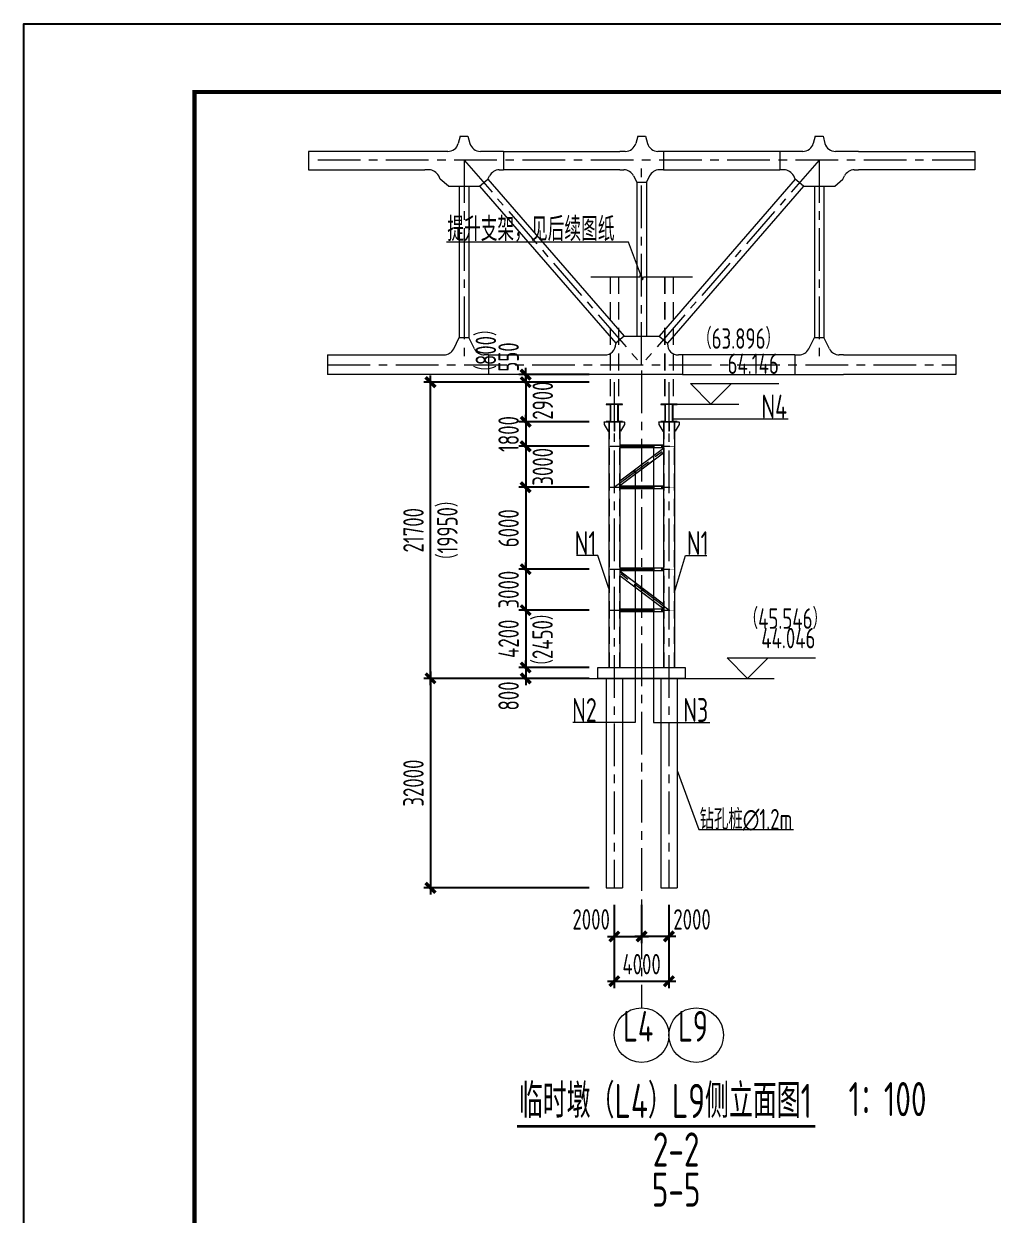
# Model space of a CAD drawing. Extents: x -2876908 to 633791, y -1383861 to 872234.
# Drawn here: x -76534 to -5544, y -786215 to -698933 of the extents above; entities that cross this region are included whole.
import ezdxf
from ezdxf.enums import TextEntityAlignment as Align

# ---------------------------------------------------------------- set-up
doc = ezdxf.new("R2010")
doc.units = 0
doc.header["$LTSCALE"] = 5
doc.header["$MEASUREMENT"] = 0
for name, pattern in [('CENTER', [2, 1.25, -0.25, 0.25, -0.25]), ('DASH', [0.35, 0.25, -0.1]), ('DASHED', [0.75, 0.5, -0.25])]:
    doc.linetypes.add(name, pattern=pattern)
doc.layers.get('0').update_dxf_attribs({"linetype": 'CONTINUOUS', "lineweight": 25})
doc.layers.get('DEFPOINTS').update_dxf_attribs({"color": 35, "linetype": 'CONTINUOUS', "lineweight": 13})
for name, color, linetype, lineweight in [('1粗实线', 1, 'CONTINUOUS', 30), ('3中心线', 6, 'CENTER', 18), ('4虚线', 2, 'DASHED', 18), ('5标注', 3, 'CONTINUOUS', 15), ('6文本', 7, 'CONTINUOUS', 15), ('7边界线', 8, 'CONTINUOUS', 15), ('8轮廓线', 4, 'CONTINUOUS', 15), ('DIM', 3, 'CONTINUOUS', 0), ('HFZT', 5, 'CONTINUOUS', 15), ('REIND', 1, 'CONTINUOUS', 0), ('THIN', 7, 'CONTINUOUS', 0)]:
    doc.layers.add(name, color=color, linetype=linetype, lineweight=lineweight)
doc.layers.add('M_Dim', color=3, linetype='CONTINUOUS')
doc.styles.add('TSSD_Dimension', font='tssdeng.shx', dxfattribs={"width": 0.7, "bigfont": 'hztxt.shx'})
doc.styles.add('TSSD_NORM', font='tssdeng.shx', dxfattribs={"width": 0.7, "bigfont": 'hztxt.shx'})
doc.dimstyles.new('SJSYB-(50)$7', dxfattribs={"dimscale": 50, "dimtxt": 3.5, "dimasz": 1.5, "dimexe": 1, "dimexo": 1, "dimgap": 0.65, "dimtad": 1, "dimdec": 0, "dimzin": 0, "dimdsep": 46, "dimtxsty": 'TSSD_NORM', "dimblk": 'OBLIQUE', "dimcen": 0, "dimclrd": 256, "dimclre": 256, "dimclrt": 7, "dimadec": 0, "dimazin": 0, "dimtfac": 1, "dimtdec": 0, "dimtmove": 1, "dimatfit": 3, "dimldrblk": 'NONE', "dimfxl": 4, "dimfxlon": 1, "dimtolj": 1, "dimtzin": 0, "dimlwd": -1, "dimlwe": -1, "dimarcsym": 0})
doc.dimstyles.new('TSSD_100_100', dxfattribs={"dimtxt": 300, "dimasz": 100, "dimexe": 100, "dimexo": 250, "dimgap": 100, "dimtad": 1, "dimdec": 0, "dimzin": 0, "dimdsep": 46, "dimtxsty": 'TSSD_Dimension', "dimblk": 'ARCHTICK', "dimblk1": 'ARCHTICK', "dimblk2": 'ARCHTICK', "dimcen": 0, "dimdle": 100, "dimclrt": 7, "dimadec": 0, "dimazin": 0, "dimtfac": 1, "dimtdec": 0, "dimtix": 1, "dimtmove": 2, "dimatfit": 3, "dimfxl": 1, "dimtolj": 1, "dimtzin": 0, "dimarcsym": 0})

# ---------------------------------------------------------------- blocks, each defined once
blk = doc.blocks.new('施工设计图框')
at = {"color": 7, "linetype": 'Continuous'}
blk.add_lwpolyline([(-395.5, -13.5), (-395.5, 283.5), (24.5, 283.5), (24.5, -13.5), (-395.5, -13.5)], dxfattribs=at)
at = {"layer": '1粗实线', "color": 7, "linetype": 'Continuous', "const_width": 0.6}
blk.add_lwpolyline([(-370.5, -3.5), (-370.5, 273.5), (14.5, 273.5), (14.5, -3.5), (-370.5, -3.5)], dxfattribs=at)
at = {"layer": 'HFZT', "color": 2, "style": 'TSSD_NORM', "width": 0.7}
for tag, height, p in [('比例尺', 2.5, (7.25, 17.5)), ('图号', 2.5, (-20.49, 3.5)), ('日期', 2.5, (7.25, 3.5)), ('图名', 4, (-76.24, 0.75))]:
    blk.add_attdef(tag, text='', height=height, dxfattribs=at).set_placement(p, align=Align.MIDDLE)
blk = doc.blocks.new('LD')
at = {"layer": '3中心线', "ltscale": 500}
for p, q in [((-1150479, 4371), (-1199282, 4371)), ((-1187880, 4371), (-1174880, -10629)), ((-1187880, 4371), (-1187880, -10629)), ((-1174880, -10629), (-1174880, 4371)), ((-1161880, 4371), (-1174880, -10629)), ((-1161880, 4371), (-1161880, -10629)), ((-1197887, -10629), (-1151874, -10629))]:
    blk.add_line(p, q, dxfattribs=at)
at = {"layer": '8轮廓线'}
for p, q in [((-1188165, 6114), (-1188307, 5589)), ((-1188165, 6114), (-1187596, 6114)), ((-1187596, 6114), (-1187455, 5593)), ((-1175165, 6118), (-1175307, 5593)), ((-1175165, 6118), (-1174596, 6118)), ((-1174596, 6118), (-1174454, 5593)), ((-1162165, 6114), (-1162306, 5593)), ((-1162165, 6114), (-1161596, 6114)), ((-1161596, 6114), (-1161454, 5589)), ((-1189079, 4999), (-1199282, 4999)), ((-1199282, 4999), (-1199282, 3649)), ((-1185001, 5003), (-1186682, 5003)), ((-1185001, 5003), (-1176479, 5003)), ((-1185001, 5003), (-1185001, 3653)), ((-1176079, 5003), (-1176479, 5003)), ((-1173282, 5003), (-1173681, 5003)), ((-1164760, 5003), (-1173282, 5003)), ((-1173282, 5003), (-1173282, 3653)), ((-1163078, 5003), (-1164760, 5003)), ((-1164760, 5003), (-1164760, 3653)), ((-1159003, 4999), (-1160681, 4999)), ((-1159003, 4999), (-1150479, 4999)), ((-1150479, 4999), (-1150479, 3649)), ((-1199282, 3649), (-1190758, 3649)), ((-1190458, 3649), (-1190758, 3649)), ((-1185301, 3653), (-1185001, 3653)), ((-1176479, 3653), (-1185001, 3653)), ((-1176479, 3653), (-1176179, 3653)), ((-1173282, 3653), (-1173582, 3653)), ((-1173282, 3653), (-1164760, 3653)), ((-1164460, 3653), (-1164760, 3653)), ((-1159303, 3649), (-1159003, 3649)), ((-1150479, 3649), (-1159003, 3649)), ((-1189624, 2970), (-1189742, 3206)), ((-1189019, 2446), (-1189624, 2970)), ((-1186741, 2446), (-1186137, 2970)), ((-1186137, 2970), (-1186016, 3210)), ((-1186137, 2970), (-1176169, -8531)), ((-1175463, 3210), (-1175230, 2744)), ((-1175230, 2744), (-1175230, -8531)), ((-1175230, 2744), (-1174530, 2744)), ((-1174297, 3210), (-1174530, 2744)), ((-1174530, 2744), (-1174530, -8531)), ((-1163624, 2970), (-1173591, -8531)), ((-1163624, 2970), (-1163744, 3210)), ((-1163019, 2446), (-1163624, 2970)), ((-1160741, 2446), (-1160137, 2970)), ((-1160137, 2970), (-1160018, 3206)), ((-1189019, 2446), (-1186741, 2446)), ((-1188230, 2446), (-1188230, -8636)), ((-1187530, 2446), (-1187530, -8636)), ((-1186741, 2446), (-1176774, -9055)), ((-1163019, 2446), (-1172987, -9055)), ((-1163019, 2446), (-1160741, 2446)), ((-1162230, 2446), (-1162230, -8636)), ((-1161530, 2446), (-1161530, -8636)), ((-1188644, -9463), (-1188230, -8636)), ((-1188230, -8636), (-1187530, -8636)), ((-1187117, -9463), (-1187530, -8636)), ((-1176169, -8531), (-1176774, -9055)), ((-1176169, -8531), (-1173591, -8531)), ((-1173591, -8531), (-1172987, -9055)), ((-1162644, -9463), (-1162230, -8636)), ((-1162230, -8636), (-1161530, -8636)), ((-1161117, -9463), (-1161530, -8636)), ((-1176774, -9055), (-1176774, -9105)), ((-1172987, -9055), (-1172987, -9105)), ((-1197887, -9905), (-1197887, -11353)), ((-1197887, -9905), (-1189659, -9905)), ((-1189659, -9905), (-1189359, -9905)), ((-1186101, -9905), (-1186401, -9905)), ((-1186101, -9905), (-1186101, -11353)), ((-1186101, -9905), (-1177874, -9905)), ((-1177874, -9905), (-1177574, -9905)), ((-1171887, -9905), (-1172187, -9905)), ((-1171887, -9905), (-1171887, -11353)), ((-1163659, -9905), (-1171887, -9905)), ((-1163659, -9905), (-1163359, -9905)), ((-1163659, -9905), (-1163659, -11353)), ((-1160101, -9905), (-1160401, -9905)), ((-1160101, -9905), (-1151874, -9905)), ((-1151874, -9905), (-1151874, -11353)), ((-1186101, -11353), (-1197887, -11353)), ((-1171887, -11353), (-1186101, -11353)), ((-1171887, -11353), (-1160101, -11353)), ((-1151874, -11353), (-1160101, -11353))]:
    blk.add_line(p, q, dxfattribs=at)
for centre, start, end in [((-1189079, 5799), 270, 344.82495), ((-1186682, 5803), 195.17505, 270), ((-1176079, 5803), 270, 344.82495), ((-1173681, 5803), 195.17505, 270), ((-1163078, 5803), 270, 344.82495), ((-1160681, 5799), 195.17505, 270), ((-1190458, 2849), 26.56505, 90), ((-1185301, 2853), 90, 153.43495), ((-1176179, 2853), 26.56505, 90), ((-1173582, 2853), 90, 153.43495), ((-1164460, 2853), 26.56505, 90), ((-1159303, 2849), 90, 153.43495), ((-1189359, -9105), 270, 333.43495), ((-1186401, -9105), 206.56505, 270), ((-1177574, -9105), 269.99825, 0), ((-1172187, -9105), 180, 270.00175), ((-1163359, -9105), 270, 333.43495), ((-1160401, -9105), 206.56505, 270)]:
    blk.add_arc(centre, 800, start, end, dxfattribs=at)
blk = doc.blocks.new('_ArchTick')
at = {"color": 0, "linetype": 'ByBlock', "const_width": 0.5}
blk.add_lwpolyline([(-0.71, -0.71), (0.71, 0.71)], dxfattribs=at)
blk = doc.blocks.new('*D990')
at = {"layer": 'DEFPOINTS', "color": 0, "transparency": 16777216}
for p in [(-33891, -729886), (-39781, -732886), (-33891, -732886)]:
    blk.add_point(p, dxfattribs=at)
at = {"layer": 'DIM', "color": 0, "lineweight": -2, "transparency": 16777216}
for p, q in [((-39781, -729386), (-39781, -733386)), ((-35141, -729886), (-40281, -729886)), ((-35141, -732886), (-40281, -732886))]:
    blk.add_line(p, q, dxfattribs=at)
at = {"layer": 'DIM', "color": 0, "lineweight": -2, "transparency": 16777216, "xscale": 500, "yscale": 500, "zscale": 500}
for p, rotation in [((-39781, -729886), 90), ((-39781, -732886), 270)]:
    blk.add_blockref('_ArchTick', p, dxfattribs=dict(at, rotation=rotation))
at = {"layer": 'DIM', "color": 7, "transparency": 16777216, "insert": (-38531, -731386), "char_height": 1500, "attachment_point": 5, "rotation": 90, "style": 'TSSD_Dimension'}
blk.add_mtext('\\A1;3000', dxfattribs=at)
blk = doc.blocks.new('*D991')
at = {"layer": 'DEFPOINTS', "color": 0, "transparency": 16777216}
for p in [(-39781, -724636), (-33891, -724636), (-33891, -725186)]:
    blk.add_point(p, dxfattribs=at)
at = {"layer": 'DIM', "color": 0, "lineweight": -2, "transparency": 16777216}
for p, q in [((-39781, -724636), (-39781, -724136)), ((-35141, -724636), (-40281, -724636)), ((-35141, -725186), (-40281, -725186)), ((-39781, -725186), (-39781, -724636)), ((-39781, -725186), (-39781, -725686))]:
    blk.add_line(p, q, dxfattribs=at)
at = {"layer": 'DIM', "color": 0, "lineweight": -2, "transparency": 16777216, "xscale": 500, "yscale": 500, "zscale": 500}
for p, rotation in [((-39781, -724636), 270), ((-39781, -725186), 90)]:
    blk.add_blockref('_ArchTick', p, dxfattribs=dict(at, rotation=rotation))
at = {"layer": 'DIM', "color": 7, "transparency": 16777216, "insert": (-41031, -723346), "char_height": 1500, "attachment_point": 5, "rotation": 90, "style": 'TSSD_Dimension'}
blk.add_mtext('\\A1;550', dxfattribs=at)
blk = doc.blocks.new('*D992')
at = {"layer": 'DEFPOINTS', "color": 0, "transparency": 16777216}
for p in [(-46751, -725186), (-33891, -725186), (-33891, -746886)]:
    blk.add_point(p, dxfattribs=at)
at = {"layer": 'DIM', "color": 0, "lineweight": -2, "transparency": 16777216}
for p, q in [((-35141, -725186), (-47251, -725186)), ((-46751, -747386), (-46751, -724686)), ((-35141, -746886), (-47251, -746886))]:
    blk.add_line(p, q, dxfattribs=at)
at = {"layer": 'DIM', "color": 0, "lineweight": -2, "transparency": 16777216, "xscale": 500, "yscale": 500, "zscale": 500}
for p, rotation in [((-46751, -725186), 90), ((-46751, -746886), 270)]:
    blk.add_blockref('_ArchTick', p, dxfattribs=dict(at, rotation=rotation))
at = {"layer": 'DIM', "color": 7, "transparency": 16777216, "insert": (-48001, -736036), "char_height": 1500, "attachment_point": 5, "rotation": 90, "style": 'TSSD_Dimension'}
blk.add_mtext('\\A1;21700', dxfattribs=at)
blk = doc.blocks.new('*D993')
at = {"layer": 'DEFPOINTS', "color": 0, "transparency": 16777216}
for p in [(-33291, -762232), (-31291, -762232), (-31291, -765795)]:
    blk.add_point(p, dxfattribs=at)
at = {"layer": 'DIM', "color": 0, "lineweight": -2, "transparency": 16777216}
for p, q in [((-33291, -763482), (-33291, -766295)), ((-31291, -763482), (-31291, -766295)), ((-33791, -765795), (-30791, -765795))]:
    blk.add_line(p, q, dxfattribs=at)
at = {"layer": 'DIM', "color": 0, "lineweight": -2, "transparency": 16777216, "xscale": 500, "yscale": 500, "zscale": 500, "rotation": 180}
blk.add_blockref('_ArchTick', (-33291, -765795), dxfattribs=at)
at = {"layer": 'DIM', "color": 0, "lineweight": -2, "transparency": 16777216, "xscale": 500, "yscale": 500, "zscale": 500}
blk.add_blockref('_ArchTick', (-31291, -765795), dxfattribs=at)
at = {"layer": 'DIM', "color": 7, "transparency": 16777216, "insert": (-34985, -764545), "char_height": 1500, "attachment_point": 5, "style": 'TSSD_Dimension'}
blk.add_mtext('\\A1;2000', dxfattribs=at)
blk = doc.blocks.new('*D994')
at = {"layer": 'DEFPOINTS', "color": 0, "transparency": 16777216}
for p in [(-31291, -762232), (-29291, -762232), (-31291, -765795)]:
    blk.add_point(p, dxfattribs=at)
at = {"layer": 'DIM', "color": 0, "lineweight": -2, "transparency": 16777216}
for p, q in [((-31291, -763482), (-31291, -766295)), ((-29291, -763482), (-29291, -766295)), ((-28791, -765795), (-31791, -765795))]:
    blk.add_line(p, q, dxfattribs=at)
at = {"layer": 'DIM', "color": 0, "lineweight": -2, "transparency": 16777216, "xscale": 500, "yscale": 500, "zscale": 500, "rotation": 180}
blk.add_blockref('_ArchTick', (-31291, -765795), dxfattribs=at)
at = {"layer": 'DIM', "color": 0, "lineweight": -2, "transparency": 16777216, "xscale": 500, "yscale": 500, "zscale": 500}
blk.add_blockref('_ArchTick', (-29291, -765795), dxfattribs=at)
at = {"layer": 'DIM', "color": 7, "transparency": 16777216, "insert": (-27596, -764545), "char_height": 1500, "attachment_point": 5, "style": 'TSSD_Dimension'}
blk.add_mtext('\\A1;2000', dxfattribs=at)
blk = doc.blocks.new('*D995')
at = {"layer": 'DEFPOINTS', "color": 0, "transparency": 16777216}
for p in [(-33291, -762232), (-29291, -762232), (-29291, -769075)]:
    blk.add_point(p, dxfattribs=at)
at = {"layer": 'DIM', "color": 0, "lineweight": -2, "transparency": 16777216}
for p, q in [((-33291, -763482), (-33291, -769575)), ((-29291, -763482), (-29291, -769575)), ((-33791, -769075), (-28791, -769075))]:
    blk.add_line(p, q, dxfattribs=at)
at = {"layer": 'DIM', "color": 0, "lineweight": -2, "transparency": 16777216, "xscale": 500, "yscale": 500, "zscale": 500, "rotation": 180}
blk.add_blockref('_ArchTick', (-33291, -769075), dxfattribs=at)
at = {"layer": 'DIM', "color": 0, "lineweight": -2, "transparency": 16777216, "xscale": 500, "yscale": 500, "zscale": 500}
blk.add_blockref('_ArchTick', (-29291, -769075), dxfattribs=at)
at = {"layer": 'DIM', "color": 7, "transparency": 16777216, "insert": (-31291, -767825), "char_height": 1500, "attachment_point": 5, "style": 'TSSD_Dimension'}
blk.add_mtext('\\A1;4000', dxfattribs=at)
blk = doc.blocks.new('_None')
blk = doc.blocks.new('_Oblique')
at = {"color": 0, "linetype": 'ByBlock', "lineweight": -2}
blk.add_line((-0.5, -0.5), (0.5, 0.5), dxfattribs=at)
blk = doc.blocks.new('*D996')
at = {"layer": 'DEFPOINTS', "color": 0, "transparency": 16777216}
for p in [(-33891, -725186), (-39781, -728086), (-33891, -728086)]:
    blk.add_point(p, dxfattribs=at)
at = {"layer": 'DIM', "color": 0, "lineweight": -2, "transparency": 16777216}
for p, q in [((-35141, -725186), (-40281, -725186)), ((-39781, -724686), (-39781, -728586)), ((-35141, -728086), (-40281, -728086))]:
    blk.add_line(p, q, dxfattribs=at)
at = {"layer": 'DIM', "color": 0, "lineweight": -2, "transparency": 16777216, "xscale": 500, "yscale": 500, "zscale": 500}
for p, rotation in [((-39781, -725186), 90), ((-39781, -728086), 270)]:
    blk.add_blockref('_ArchTick', p, dxfattribs=dict(at, rotation=rotation))
at = {"layer": 'DIM', "color": 7, "transparency": 16777216, "insert": (-38531, -726536), "char_height": 1500, "attachment_point": 5, "rotation": 90, "style": 'TSSD_Dimension'}
blk.add_mtext('\\A1;2900', dxfattribs=at)
blk = doc.blocks.new('*D997')
at = {"layer": 'DEFPOINTS', "color": 0, "transparency": 16777216}
for p in [(-33891, -728086), (-39781, -729886), (-33891, -729886)]:
    blk.add_point(p, dxfattribs=at)
at = {"layer": 'DIM', "color": 0, "lineweight": -2, "transparency": 16777216}
for p, q in [((-39781, -728086), (-39781, -727586)), ((-35141, -728086), (-40281, -728086)), ((-39781, -728086), (-39781, -729886)), ((-35141, -729886), (-40281, -729886)), ((-39781, -729886), (-39781, -730386))]:
    blk.add_line(p, q, dxfattribs=at)
at = {"layer": 'DIM', "color": 0, "lineweight": -2, "transparency": 16777216, "xscale": 500, "yscale": 500, "zscale": 500}
for p, rotation in [((-39781, -728086), 270), ((-39781, -729886), 90)]:
    blk.add_blockref('_ArchTick', p, dxfattribs=dict(at, rotation=rotation))
at = {"layer": 'DIM', "color": 7, "transparency": 16777216, "insert": (-41031, -728986), "char_height": 1500, "attachment_point": 5, "rotation": 90, "style": 'TSSD_Dimension'}
blk.add_mtext('\\A1;1800', dxfattribs=at)
blk = doc.blocks.new('*D998')
at = {"layer": 'DEFPOINTS', "color": 0, "transparency": 16777216}
for p in [(-33891, -732886), (-39781, -738886), (-33891, -738886)]:
    blk.add_point(p, dxfattribs=at)
at = {"layer": 'DIM', "color": 0, "lineweight": -2, "transparency": 16777216}
for p, q in [((-35141, -732886), (-40281, -732886)), ((-39781, -732386), (-39781, -739386)), ((-35141, -738886), (-40281, -738886))]:
    blk.add_line(p, q, dxfattribs=at)
at = {"layer": 'DIM', "color": 0, "lineweight": -2, "transparency": 16777216, "xscale": 500, "yscale": 500, "zscale": 500}
for p, rotation in [((-39781, -732886), 90), ((-39781, -738886), 270)]:
    blk.add_blockref('_ArchTick', p, dxfattribs=dict(at, rotation=rotation))
at = {"layer": 'DIM', "color": 7, "transparency": 16777216, "insert": (-41031, -735886), "char_height": 1500, "attachment_point": 5, "rotation": 90, "style": 'TSSD_Dimension'}
blk.add_mtext('\\A1;6000', dxfattribs=at)
blk = doc.blocks.new('*D999')
at = {"layer": 'DEFPOINTS', "color": 0, "transparency": 16777216}
for p in [(-33891, -738886), (-39781, -741886), (-33891, -741886)]:
    blk.add_point(p, dxfattribs=at)
at = {"layer": 'DIM', "color": 0, "lineweight": -2, "transparency": 16777216}
for p, q in [((-39781, -738886), (-39781, -738386)), ((-35141, -738886), (-40281, -738886)), ((-39781, -738886), (-39781, -741886)), ((-35141, -741886), (-40281, -741886)), ((-39781, -741886), (-39781, -742386))]:
    blk.add_line(p, q, dxfattribs=at)
at = {"layer": 'DIM', "color": 0, "lineweight": -2, "transparency": 16777216, "xscale": 500, "yscale": 500, "zscale": 500}
for p, rotation in [((-39781, -738886), 270), ((-39781, -741886), 90)]:
    blk.add_blockref('_ArchTick', p, dxfattribs=dict(at, rotation=rotation))
at = {"layer": 'DIM', "color": 7, "transparency": 16777216, "insert": (-41031, -740386), "char_height": 1500, "attachment_point": 5, "rotation": 90, "style": 'TSSD_Dimension'}
blk.add_mtext('\\A1;3000', dxfattribs=at)
blk = doc.blocks.new('*D1000')
at = {"layer": 'DEFPOINTS', "color": 0, "transparency": 16777216}
for p in [(-33891, -741886), (-39781, -746086), (-33891, -746086)]:
    blk.add_point(p, dxfattribs=at)
at = {"layer": 'DIM', "color": 0, "lineweight": -2, "transparency": 16777216}
for p, q in [((-35141, -741886), (-40281, -741886)), ((-39781, -741386), (-39781, -746586)), ((-35141, -746086), (-40281, -746086))]:
    blk.add_line(p, q, dxfattribs=at)
at = {"layer": 'DIM', "color": 0, "lineweight": -2, "transparency": 16777216, "xscale": 500, "yscale": 500, "zscale": 500}
for p, rotation in [((-39781, -741886), 90), ((-39781, -746086), 270)]:
    blk.add_blockref('_ArchTick', p, dxfattribs=dict(at, rotation=rotation))
at = {"layer": 'DIM', "color": 7, "transparency": 16777216, "insert": (-41031, -743986), "char_height": 1500, "attachment_point": 5, "rotation": 90, "style": 'TSSD_Dimension'}
blk.add_mtext('\\A1;4200', dxfattribs=at)
blk = doc.blocks.new('*D1001')
at = {"layer": 'DEFPOINTS', "color": 0, "transparency": 16777216}
for p in [(-33891, -746086), (-39781, -746886), (-33891, -746886)]:
    blk.add_point(p, dxfattribs=at)
at = {"layer": 'DIM', "color": 0, "lineweight": -2, "transparency": 16777216}
for p, q in [((-35141, -746086), (-40281, -746086)), ((-39781, -746086), (-39781, -745586)), ((-39781, -746086), (-39781, -746886)), ((-35141, -746886), (-40281, -746886)), ((-39781, -746886), (-39781, -747386))]:
    blk.add_line(p, q, dxfattribs=at)
at = {"layer": 'DIM', "color": 0, "lineweight": -2, "transparency": 16777216, "xscale": 500, "yscale": 500, "zscale": 500}
for p, rotation in [((-39781, -746086), 270), ((-39781, -746886), 90)]:
    blk.add_blockref('_ArchTick', p, dxfattribs=dict(at, rotation=rotation))
at = {"layer": 'DIM', "color": 7, "transparency": 16777216, "insert": (-41031, -748176), "char_height": 1500, "attachment_point": 5, "rotation": 90, "style": 'TSSD_Dimension'}
blk.add_mtext('\\A1;800', dxfattribs=at)
blk = doc.blocks.new('*D1002')
at = {"layer": 'DEFPOINTS', "color": 0, "transparency": 16777216}
for p in [(-33891, -746886), (-46751, -762232), (-33891, -762232)]:
    blk.add_point(p, dxfattribs=at)
at = {"layer": 'DIM', "color": 0, "lineweight": -2, "transparency": 16777216}
for p, q in [((-35141, -746886), (-47251, -746886)), ((-46751, -746386), (-46751, -762732)), ((-35141, -762232), (-47251, -762232))]:
    blk.add_line(p, q, dxfattribs=at)
at = {"layer": 'DIM', "color": 0, "lineweight": -2, "transparency": 16777216, "xscale": 500, "yscale": 500, "zscale": 500}
for p, rotation in [((-46751, -746886), 90), ((-46751, -762232), 270)]:
    blk.add_blockref('_ArchTick', p, dxfattribs=dict(at, rotation=rotation))
at = {"layer": 'DIM', "color": 7, "transparency": 16777216, "insert": (-48001, -754559), "char_height": 1500, "attachment_point": 5, "rotation": 90, "style": 'TSSD_Dimension'}
blk.add_mtext('\\A1;32000', dxfattribs=at)

msp = doc.modelspace()

# ---------------------------------------------------------------- linework, layer by layer
at = {"layer": '3中心线', "ltscale": 500}
for p, q in [((-31290.501, -724332.067), (-31290.501, -771073.922)), ((-33290.501, -725186.067), (-33290.501, -762232.46)), ((-29290.501, -725186.067), (-29290.501, -762232.46)), ((-33605.501, -729886.067), (-28890.501, -729886.067)), ((-33290.501, -732886.067), (-29290.501, -729886.067)), ((-33605.501, -732886.067), (-28975.501, -732886.067)), ((-33605.501, -738886.067), (-28975.501, -738886.067)), ((-29290.501, -741886.067), (-33290.501, -738886.067)), ((-33605.501, -741886.067), (-28975.501, -741886.067))]:
    msp.add_line(p, q, dxfattribs=at)
at = {"layer": '4虚线', "ltscale": 500}
for p, q in [((-33605.501, -717457.919), (-33605.501, -726786.067)), ((-33595.501, -717457.919), (-33595.501, -726786.067)), ((-32985.501, -717457.919), (-32985.501, -726786.067)), ((-32975.501, -717457.919), (-32975.501, -726786.067)), ((-29605.501, -717457.919), (-29605.501, -726786.067)), ((-29595.501, -717457.919), (-29595.501, -726786.067)), ((-28985.501, -717457.919), (-28985.501, -726786.067)), ((-28975.501, -717457.919), (-28975.501, -726786.067)), ((-33674.501, -728116.067), (-33674.501, -746086.067)), ((-32906.501, -728116.067), (-32906.501, -746086.067)), ((-29674.501, -728116.067), (-29674.501, -746086.067)), ((-28906.501, -728116.067), (-28906.501, -746086.067)), ((-32890.501, -729795.067), (-29690.501, -729795.067)), ((-32890.501, -729977.067), (-29690.501, -729977.067)), ((-32890.501, -732425.442), (-29690.501, -730025.442)), ((-32890.501, -732746.692), (-29690.501, -730346.692)), ((-32890.501, -732795.067), (-29690.501, -732795.067)), ((-32890.501, -732977.067), (-29690.501, -732977.067)), ((-32890.501, -738795.067), (-29690.501, -738795.067)), ((-32890.501, -738977.067), (-29690.501, -738977.067)), ((-32890.501, -739025.442), (-29690.501, -741425.442)), ((-32890.501, -739346.692), (-29690.501, -741746.692)), ((-32890.501, -741795.067), (-29690.501, -741795.067)), ((-32890.501, -741977.067), (-29690.501, -741977.067))]:
    msp.add_line(p, q, dxfattribs=at)
at = {"layer": '5标注'}
for p, q in [((-32245.82, -714940.873), (-45575.071, -714940.873)), ((-31290.501, -717457.919), (-32245.82, -714940.873)), ((-29020.501, -727882.462), (-20560.556, -727882.462)), ((-27093.897, -757954.944), (-20164.349, -757954.944))]:
    msp.add_line(p, q, dxfattribs=at)
at = {"layer": '5标注', "linetype": 'DASH', "ltscale": 100, "const_width": 30, "flags": 128}
for points in [[(-33690.501, -729886.067), (-32890.501, -729886.067)], [(-29690.501, -729886.067), (-28890.501, -729886.067)], [(-33690.501, -732886.067), (-32890.501, -732886.067)], [(-29690.501, -732886.067), (-28890.501, -732886.067)], [(-33690.501, -738886.067), (-32890.501, -738886.067)], [(-29690.501, -738886.067), (-28890.501, -738886.067)], [(-33690.501, -741886.067), (-32890.501, -741886.067)], [(-29690.501, -741886.067), (-28890.501, -741886.067)]]:
    msp.add_lwpolyline(points, dxfattribs=at)
at = {"layer": '5标注'}
for points in [[(-30425.75, -729886.067), (-30425.75, -750112.991), (-26282.988, -750112.991)], [(-31761.706, -731739.47), (-31761.706, -750112.991), (-36327.807, -750112.991)], [(-28690.501, -753641.94), (-27093.897, -757954.944)]]:
    msp.add_lwpolyline(points, dxfattribs=at)
for centre in [(-31290.501, -773023.922), (-27290.501, -773023.922)]:
    msp.add_circle(centre, 2000, dxfattribs=at)
at = {"layer": '7边界线'}
msp.add_line((-42644.295, -746886.067), (-21578.501, -746886.067), dxfattribs=at)
at = {"layer": '8轮廓线'}
for p, q in [((-34040.501, -728116.067), (-34040.501, -728086.067)), ((-34040.501, -728086.067), (-32540.501, -728086.067)), ((-32540.501, -728116.067), (-34040.501, -728116.067)), ((-34040.501, -728116.067), (-34040.501, -728286.067)), ((-34040.501, -728286.067), (-33740.501, -728766.067)), ((-33740.501, -728766.067), (-33690.501, -728766.067)), ((-33690.501, -728086.067), (-32890.501, -728086.067)), ((-33690.501, -728116.067), (-33690.501, -746086.067)), ((-33300.501, -728116.067), (-33300.501, -728766.067)), ((-33280.501, -728766.067), (-33300.501, -728766.067)), ((-33280.501, -728116.067), (-33280.501, -728766.067)), ((-32890.501, -728116.067), (-32890.501, -746086.067)), ((-32824.797, -728766.067), (-32890.501, -728766.067)), ((-32540.501, -728286.067), (-32824.797, -728766.067)), ((-32540.501, -728116.067), (-32540.501, -728086.067)), ((-32540.501, -728116.067), (-32540.501, -728286.067)), ((-30040.501, -728116.067), (-30040.501, -728086.067)), ((-30040.501, -728086.067), (-28540.501, -728086.067)), ((-28540.501, -728116.067), (-30040.501, -728116.067)), ((-30040.501, -728116.067), (-30040.501, -728286.067)), ((-30040.501, -728286.067), (-29740.501, -728766.067)), ((-29740.501, -728766.067), (-29690.501, -728766.067)), ((-29690.501, -728086.067), (-28890.501, -728086.067)), ((-29690.501, -728116.067), (-29690.501, -746086.067)), ((-29300.501, -728116.067), (-29300.501, -728766.067)), ((-29280.501, -728766.067), (-29300.501, -728766.067)), ((-29280.501, -728116.067), (-29280.501, -728766.067)), ((-28890.501, -728116.067), (-28890.501, -746086.067)), ((-28824.797, -728766.067), (-28890.501, -728766.067)), ((-28540.501, -728286.067), (-28824.797, -728766.067)), ((-28540.501, -728116.067), (-28540.501, -728086.067)), ((-28540.501, -728116.067), (-28540.501, -728286.067)), ((-32890.501, -729789.067), (-29690.501, -729789.067)), ((-32890.501, -729983.067), (-29690.501, -729983.067)), ((-32890.501, -732415.442), (-29690.501, -730015.442)), ((-32890.501, -732756.692), (-29690.501, -730356.692)), ((-32890.501, -732789.067), (-29690.501, -732789.067)), ((-32890.501, -732983.067), (-29690.501, -732983.067)), ((-32890.501, -738789.067), (-29690.501, -738789.067)), ((-32890.501, -738983.067), (-29690.501, -738983.067)), ((-32890.501, -739015.442), (-29690.501, -741415.442)), ((-32890.501, -739356.692), (-29690.501, -741756.692)), ((-32890.501, -741789.067), (-29690.501, -741789.067)), ((-32890.501, -741983.067), (-29690.501, -741983.067)), ((-33890.501, -746886.067), (-33890.501, -762232.46)), ((-32690.501, -746886.067), (-32690.501, -762232.46)), ((-29890.501, -746886.067), (-29890.501, -762232.46)), ((-28690.501, -746886.067), (-28690.501, -762232.46)), ((-33890.501, -762232.46), (-32690.501, -762232.46)), ((-29890.501, -762232.46), (-28690.501, -762232.46))]:
    msp.add_line(p, q, dxfattribs=at)
for points in [[(-33890.501, -728086.067), (-32690.501, -728086.067), (-32690.501, -728056.067), (-32990.501, -728056.067), (-32990.501, -726816.067), (-32690.501, -726816.067), (-32690.501, -726786.067), (-33890.501, -726786.067), (-33890.501, -726816.067), (-33590.501, -726816.067), (-33590.501, -728056.067), (-33890.501, -728056.067)], [(-33560.501, -728056.067), (-33020.501, -728056.067), (-33020.501, -726816.067), (-33560.501, -726816.067)], [(-29890.501, -728086.067), (-28690.501, -728086.067), (-28690.501, -728056.067), (-28990.501, -728056.067), (-28990.501, -726816.067), (-28690.501, -726816.067), (-28690.501, -726786.067), (-29890.501, -726786.067), (-29890.501, -726816.067), (-29590.501, -726816.067), (-29590.501, -728056.067), (-29890.501, -728056.067)], [(-29560.501, -728056.067), (-29020.501, -728056.067), (-29020.501, -726816.067), (-29560.501, -726816.067)], [(-34490.501, -746886.067), (-34490.501, -746086.067), (-28090.501, -746086.067), (-28090.501, -746886.067)]]:
    msp.add_lwpolyline(points, close=True, dxfattribs=at)
at = {"layer": 'M_Dim'}
msp.add_lwpolyline([(-40426.773, -779715.178, 200, 200, 0), (-18561.845, -779715.178, 200, 200, 0)], format="xyseb", dxfattribs=at)
at = {"layer": 'REIND', "const_width": 100}
for points in [[(-30475.75, -729886.067, 1), (-30375.75, -729886.067, 1)], [(-31811.706, -731739.47, 1), (-31711.706, -731739.47, 1)], [(-30475.75, -732886.067, 1), (-30375.75, -732886.067, 1)], [(-30475.75, -738886.067, 1), (-30375.75, -738886.067, 1)], [(-31811.706, -740032.663, 1), (-31711.706, -740032.663, 1)], [(-30475.75, -741886.067, 1), (-30375.75, -741886.067, 1)]]:
    msp.add_lwpolyline(points, format="xyb", close=True, dxfattribs=at)
at = {"layer": 'THIN'}
for p, q in [((-26209.102, -726786.067), (-27709.102, -725286.067)), ((-27709.102, -725286.067), (-24709.102, -725286.067)), ((-26209.102, -726786.067), (-24709.102, -725286.067)), ((-24709.102, -725286.067), (-21242.756, -725286.067)), ((-28690.501, -726786.067), (-24171.431, -726786.067)), ((-23528.035, -746886.067), (-25028.035, -745386.067)), ((-25028.035, -745386.067), (-22028.035, -745386.067)), ((-23528.035, -746886.067), (-22028.035, -745386.067)), ((-22028.035, -745386.067), (-18561.689, -745386.067)), ((-26009.434, -746886.067), (-22028.035, -746886.067))]:
    msp.add_line(p, q, dxfattribs=at)
at = {"layer": 'THIN', "flags": 128}
msp.add_lwpolyline([(-35017.134, -717457.919), (-31420.501, -717457.919), (-31350.501, -717237.919), (-31230.501, -717677.919), (-31160.501, -717457.919), (-27563.869, -717457.919)], dxfattribs=at)

# ---------------------------------------------------------------- block references
at = {"xscale": 500, "yscale": 500, "zscale": 500}
msp.add_blockref('施工设计图框', (121218.121, -840682.579), dxfattribs=at)
at = {"layer": '5标注'}
msp.add_blockref('LD', (1143589.803, -713282.662), dxfattribs=at)

# ---------------------------------------------------------------- texts
at = {"layer": '5标注', "color": 7, "char_height": 1750, "style": 'TSSD_NORM'}
for s, insert, attachment_point in [('提升支架，见后续图纸', (-33271.427, -714908.373), 9), ('N4', (-22517.062, -727849.962), 7), ('N1', (-34605.096, -737853.088), 9), ('N1', (-27975.906, -737853.088), 7), ('N2', (-34575.672, -750080.491), 9), ('N3', (-28239.494, -750080.491), 7)]:
    msp.add_mtext(s, dxfattribs=dict(at, insert=insert, attachment_point=attachment_point))
at = {"layer": '6文本', "style": 'TSSD_NORM', "width": 0.7}
for s, p in [('临时墩（L4）L9侧立面图1 ', (-29014.634, -777711.973)), ('1：100', (-13278.486, -777711.973)), ('2-2', (-28763.534, -781401.255)), ('5-5', (-28763.534, -784339.812))]:
    msp.add_text(s, height=2500, dxfattribs=at).set_placement(p, align=Align.MIDDLE)
at = {"layer": 'DIM', "color": 7, "style": 'TSSD_Dimension', "width": 0.7}
for s, height, p in [('（63.896）', 1500, (-21167.266, -723187.561)), ('64.146', 1500, (-21242.756, -725036.067)), ('（45.546）', 1500, (-17721.624, -743703.961)), ('44.046', 1500, (-18561.689, -745136.067)), ('L4', 2250, (-30432.026, -774175.681)), ('L9', 2250, (-26432.026, -774175.681))]:
    msp.add_text(s, height=height, dxfattribs=at).set_placement(p, align=Align.BOTTOM_RIGHT)
msp.add_text('钻孔桩∅1.2m', height=1500, dxfattribs=at).set_placement((-27038.121, -757954.944))
at = {"layer": 'DIM', "color": 7, "char_height": 1500, "attachment_point": 5, "rotation": 90, "style": 'TSSD_Dimension'}
for s, insert in [('\\A1;（800）', (-42681.79, -722868.541)), ('\\A1;（19950）', (-45500.913, -736036.067)), ('\\A1;（2450）', (-38531.359, -744046.823))]:
    msp.add_mtext(s, dxfattribs=dict(at, insert=insert))

# ---------------------------------------------------------------- dimensions: what is measured, and where the dimension line sits
at = {"layer": 'DIM'}
for base, p1, p2, angle, picture, middle in [((-39781.359, -724636.067), (-33890.501, -725186.067), (-33890.501, -724636.067), 90, '*D991', (-41031.359, -723345.682)), ((-39781.359, -728086.067), (-33890.501, -725186.067), (-33890.501, -728086.067), 90, '*D996', (-38531.359, -726536.067)), ((-39781.359, -732886.067), (-33890.501, -729886.067), (-33890.501, -732886.067), 90, '*D990', (-38531.359, -731386.067)), ((-39781.359, -746886.067), (-33890.501, -746086.067), (-33890.501, -746886.067), 90, '*D1001', (-41031.359, -748176.451)), ((-31290.501, -765794.959), (-29290.501, -762232.46), (-31290.501, -762232.46), 180, '*D994', (-27596.27, -764544.959))]:
    dim = msp.add_linear_dim(base=base, p1=p1, p2=p2, angle=angle, dimstyle='TSSD_100_100', override={"dimtxt": 1500, "dimasz": 500, "dimexe": 500, "dimexo": 1250, "dimgap": 500, "dimdle": 500}, dxfattribs=at)
    dim.commit()
    dim.dimension.update_dxf_attribs({"geometry": picture, "text_midpoint": middle, "dimtype": 160})
for base, p1, p2, picture, middle in [((-46750.913, -725186.067), (-33890.501, -746886.067), (-33890.501, -725186.067), '*D992', (-48000.913, -736036.067)), ((-39781.359, -729886.067), (-33890.501, -728086.067), (-33890.501, -729886.067), '*D997', (-41031.359, -728986.067)), ((-39781.359, -738886.067), (-33890.501, -732886.067), (-33890.501, -738886.067), '*D998', (-41031.359, -735886.067)), ((-39781.359, -741886.067), (-33890.501, -738886.067), (-33890.501, -741886.067), '*D999', (-41031.359, -740386.067)), ((-39781.359, -746086.067), (-33890.501, -741886.067), (-33890.501, -746086.067), '*D1000', (-41031.359, -743986.067))]:
    dim = msp.add_linear_dim(base=base, p1=p1, p2=p2, angle=90, dimstyle='TSSD_100_100', override={"dimtxt": 1500, "dimasz": 500, "dimexe": 500, "dimexo": 1250, "dimgap": 500, "dimdle": 500}, dxfattribs=at)
    dim.commit()
    dim.dimension.update_dxf_attribs({"geometry": picture, "text_midpoint": middle})
dim = msp.add_linear_dim(base=(-46750.913, -762232.46), p1=(-33890.501, -746886.067), p2=(-33890.501, -762232.46), angle=90, text='32000', dimstyle='TSSD_100_100', override={"dimtxt": 1500, "dimasz": 500, "dimexe": 500, "dimexo": 1250, "dimgap": 500, "dimdle": 500}, dxfattribs=at)
dim.commit()
dim.dimension.update_dxf_attribs({"geometry": '*D1002', "text_midpoint": (-48000.913, -754559.263)})
dim = msp.add_linear_dim(base=(-31290.501, -765794.959), p1=(-33290.501, -762232.46), p2=(-31290.501, -762232.46), dimstyle='TSSD_100_100', override={"dimtxt": 1500, "dimasz": 500, "dimexe": 500, "dimexo": 1250, "dimgap": 500, "dimdle": 500}, dxfattribs=at)
dim.commit()
dim.dimension.update_dxf_attribs({"geometry": '*D993', "text_midpoint": (-34984.732, -764544.959), "dimtype": 160})
dim = msp.add_linear_dim(base=(-29290.501, -769074.732), p1=(-33290.501, -762232.46), p2=(-29290.501, -762232.46), dimstyle='TSSD_100_100', override={"dimtxt": 1500, "dimasz": 500, "dimexe": 500, "dimexo": 1250, "dimgap": 500, "dimdle": 500}, dxfattribs=at)
dim.commit()
dim.dimension.update_dxf_attribs({"geometry": '*D995', "text_midpoint": (-31290.501, -767824.732)})

# ---------------------------------------------------------------- leaders
at = {"layer": '5标注', "annotation_type": 0, "has_hookline": 1, "text_width": 1460.577}
for points, hookline_direction in [([(-33690.501, -740292.197), (-34497.596, -737885.588), (-34572.596, -737885.588)], 1), ([(-28890.501, -740561.197), (-28083.406, -737885.588), (-28008.406, -737885.588)], 0)]:
    msp.add_leader(points, dimstyle='SJSYB-(50)$7', override={"dimgap": 0.65, "dimtad": 1}, dxfattribs=dict(at, hookline_direction=hookline_direction))

doc.saveas('drawing.dxf')
